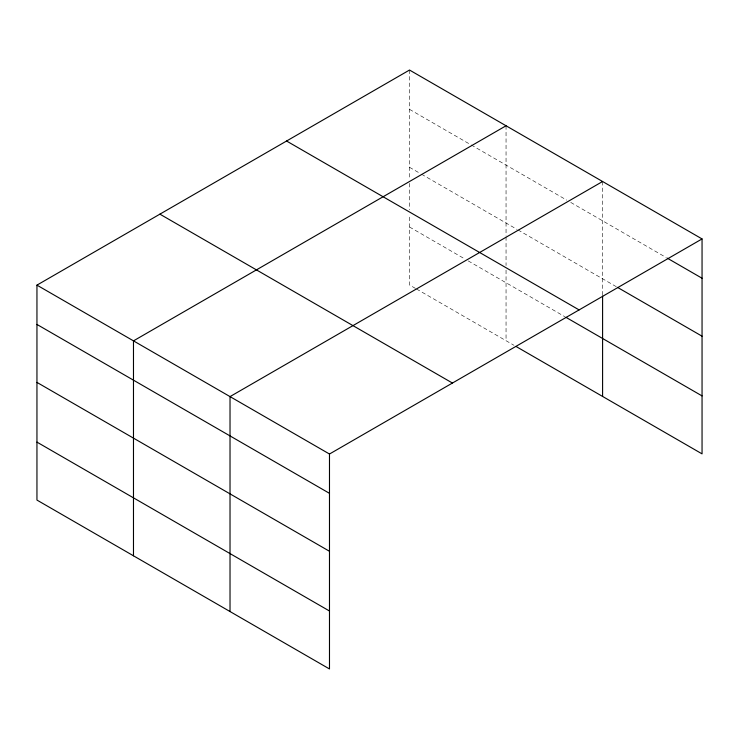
<?xml version="1.0" encoding="UTF-8"?>
<svg xmlns="http://www.w3.org/2000/svg" width="739" height="739" viewBox="0 0 739 739"><rect width="100%" height="100%" fill="white"/><g stroke="black" fill="none" stroke-linecap="round" stroke-linejoin="round"><path stroke-width="0.55" stroke-dasharray="3.69 2.77" d="M409.517 109.344L470.226 144.391M471.223 144.964L566.758 200.13M570.739 202.421L666.245 257.56M409.517 167.3L420.463 173.619M421.461 174.192L517.004 229.358M517.993 229.931L616.511 286.806M409.517 227.012L464.249 258.613M468.23 260.913L564.772 316.652M415.484 288.422L409.517 284.977L409.517 214.384M416.482 288.995L514.011 345.307M602.59 181.508L602.59 294.843M506.049 125.769L506.049 235.667M506.049 236.813L506.049 265.523M506.049 270.114L506.049 340.707M409.517 70.039L409.517 178.783M409.517 183.374L409.517 209.793"/><path stroke-width="1.11" d="M702.05 238.928L409.517 70.039L36.95 285.134L36.95 500.072L329.483 668.961L329.483 454.023L702.05 238.928L702.05 453.866L516.007 346.452M506.049 125.769L133.482 340.873L133.482 555.811M602.59 181.508L230.023 396.603L230.023 611.541M667.243 258.133L702.05 278.233M617.508 287.379L702.05 336.19M286.566 141.02L579.099 309.909M565.769 317.225L702.05 395.91M159.901 214.153L452.434 383.042M36.95 285.134L329.483 454.023M36.95 324.439L329.483 493.338M36.95 382.396L329.483 551.294M36.95 442.116L329.483 611.005M602.59 295.997L602.59 396.446"/></g></svg>
